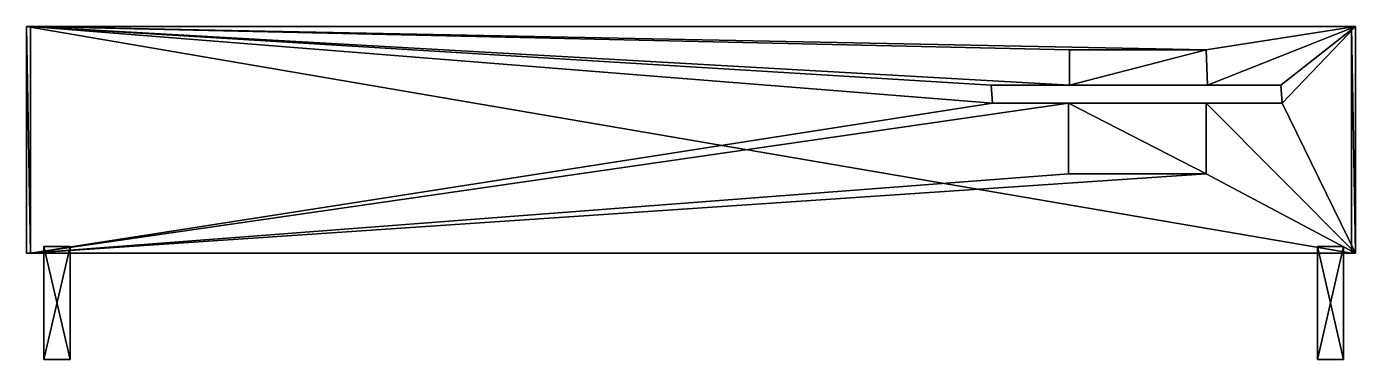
# Model space of a CAD drawing. Header units: metres. Extents: x -7.6 to 10.1, y -8.1 to -3.6.
import ezdxf

# ---------------------------------------------------------------- set-up
doc = ezdxf.new("R2010")
doc.units = ezdxf.units.M

msp = doc.modelspace()

# ---------------------------------------------------------------- linework, layer by layer
at = {"color": 4, "linetype": 'CONTINUOUS'}
for points in [[(-7.56889, -6.66551, -5.73892), (10.025, -6.66551, 7.12931), (-7.61931, -3.64278, 7.12931)], [(-7.56889, -6.66551, -5.73892), (-7.61931, -3.64278, 7.12931), (10.025, -6.66551, 7.12931)], [(-7.56889, -3.64278, -5.73892), (10.025, -3.64278, 7.12931), (-7.61931, -3.64278, 7.12931)], [(-7.56889, -3.64278, -5.73892), (-7.61931, -3.64278, 7.12931), (10.025, -3.64278, 7.12931)], [(-7.56889, -3.64278, -5.73892), (-7.61931, -3.64278, 7.12931), (-7.56889, -6.66551, -5.73892)], [(-7.56889, -6.66551, -5.73892), (-7.56889, -3.64278, -5.73892), (-7.61931, -3.64278, 7.12931)], [(-7.56889, -6.66551, -5.73892), (-7.61931, -6.66551, 7.12931), (-7.61931, -3.64278, 7.12931)], [(-7.56889, -6.66551, -5.73892), (-7.61931, -3.64278, 7.12931), (-7.61931, -6.66551, 7.12931)], [(-7.61931, -3.64278, 7.12931), (10.025, -6.66551, 7.12931), (-7.61931, -6.66551, 7.12931)], [(10.025, -6.66551, 7.12931), (-7.61931, -6.66551, 7.12931), (-7.61931, -3.64278, 7.12931)], [(-7.61931, -3.64278, 7.12931), (10.025, -6.66551, 7.12931), (10.025, -3.64278, 7.12931)], [(10.025, -3.64278, 7.12931), (10.025, -6.66551, 7.12931), (-7.61931, -3.64278, 7.12931)], [(-7.56889, -3.64278, -5.73892), (10.025, -3.64278, 7.12931), (10.0754, -3.64278, -5.73892)], [(-7.56889, -3.64278, -5.73892), (10.0754, -3.64278, -5.73892), (10.025, -3.64278, 7.12931)], [(-7.56889, -3.64278, -5.73892), (8.08714, -3.95434, -5.76011), (10.0754, -3.64278, -5.73892)], [(10.0754, -3.64278, -5.73892), (8.08714, -3.95434, -5.76011), (-7.56889, -3.64278, -5.73892)], [(-7.56889, -3.64278, -5.73892), (6.27028, -3.95434, -5.76011), (8.08714, -3.95434, -5.76011)], [(6.27028, -3.95434, -5.76011), (8.08714, -3.95434, -5.76011), (-7.56889, -3.64278, -5.73892)], [(-7.56889, -3.64278, -5.73892), (6.27028, -4.4262, -5.76011), (6.27028, -3.95434, -5.76011)], [(6.27028, -4.4262, -5.76011), (6.27028, -3.95434, -5.76011), (-7.56889, -3.64278, -5.73892)], [(-7.56889, -3.64278, -5.73892), (5.22472, -4.4262, -5.76011), (6.27028, -4.4262, -5.76011)], [(5.22472, -4.4262, -5.76011), (6.27028, -4.4262, -5.76011), (-7.56889, -3.64278, -5.73892)], [(-7.56889, -3.64278, -5.73892), (5.24186, -4.66212, -5.76011), (5.22472, -4.4262, -5.76011)], [(5.24186, -4.66212, -5.76011), (5.22472, -4.4262, -5.76011), (-7.56889, -3.64278, -5.73892)], [(-7.56889, -6.66551, -5.73892), (5.24186, -4.66212, -5.76011), (-7.56889, -3.64278, -5.73892)], [(-7.56889, -3.64278, -5.73892), (5.24186, -4.66212, -5.76011), (-7.56889, -6.66551, -5.73892)], [(10.0754, -3.64278, -5.73892), (8.08714, -3.95434, -5.76011), (8.10428, -4.4262, -5.76011)], [(8.08714, -3.95434, -5.76011), (8.10428, -4.4262, -5.76011), (10.0754, -3.64278, -5.73892)], [(10.0754, -3.64278, -5.73892), (8.10428, -4.4262, -5.76011), (9.08126, -4.4262, -5.76011)], [(8.10428, -4.4262, -5.76011), (9.08126, -4.4262, -5.76011), (10.0754, -3.64278, -5.73892)], [(10.0754, -3.64278, -5.73892), (9.08126, -4.4262, -5.76011), (9.0984, -4.66212, -5.76011)], [(9.08126, -4.4262, -5.76011), (9.0984, -4.66212, -5.76011), (10.0754, -3.64278, -5.73892)], [(10.0754, -6.66551, -5.73892), (9.0984, -4.66212, -5.76011), (10.0754, -3.64278, -5.73892)], [(10.0754, -3.64278, -5.73892), (9.0984, -4.66212, -5.76011), (10.0754, -6.66551, -5.73892)], [(10.0754, -3.64278, -5.73892), (10.025, -3.64278, 7.12931), (10.0754, -6.66551, -5.73892)], [(10.0754, -6.66551, -5.73892), (10.0754, -3.64278, -5.73892), (10.025, -3.64278, 7.12931)], [(10.0754, -6.66551, -5.73892), (10.025, -6.66551, 7.12931), (10.025, -3.64278, 7.12931)], [(10.0754, -6.66551, -5.73892), (10.025, -3.64278, 7.12931), (10.025, -6.66551, 7.12931)], [(8.08714, -3.95434, -5.76011), (6.27028, -3.95434, -5.5272), (8.08714, -3.95434, -5.5272)], [(8.08714, -3.95434, -5.76011), (8.08714, -3.95434, -5.5272), (6.27028, -3.95434, -5.5272)], [(8.08714, -3.95434, -5.76011), (6.27028, -3.95434, -5.5272), (6.27028, -3.95434, -5.76011)], [(6.27028, -3.95434, -5.76011), (8.08714, -3.95434, -5.76011), (6.27028, -3.95434, -5.5272)], [(6.27028, -3.95434, -5.76011), (6.27028, -4.4262, -5.5272), (6.27028, -3.95434, -5.5272)], [(6.27028, -3.95434, -5.76011), (6.27028, -3.95434, -5.5272), (6.27028, -4.4262, -5.5272)], [(6.27028, -3.95434, -5.76011), (6.27028, -4.4262, -5.5272), (6.27028, -4.4262, -5.76011)], [(6.27028, -4.4262, -5.76011), (6.27028, -3.95434, -5.76011), (6.27028, -4.4262, -5.5272)], [(8.08714, -3.95434, -5.5272), (6.27028, -4.4262, -5.5272), (6.27028, -3.95434, -5.5272)], [(6.27028, -3.95434, -5.5272), (6.27028, -4.4262, -5.5272), (8.08714, -3.95434, -5.5272)], [(8.10428, -4.4262, -5.5272), (6.27028, -4.4262, -5.5272), (8.08714, -3.95434, -5.5272)], [(8.08714, -3.95434, -5.5272), (6.27028, -4.4262, -5.5272), (8.10428, -4.4262, -5.5272)], [(8.10428, -4.4262, -5.76011), (8.08714, -3.95434, -5.5272), (8.10428, -4.4262, -5.5272)], [(8.10428, -4.4262, -5.76011), (8.10428, -4.4262, -5.5272), (8.08714, -3.95434, -5.5272)], [(8.10428, -4.4262, -5.76011), (8.08714, -3.95434, -5.5272), (8.08714, -3.95434, -5.76011)], [(8.08714, -3.95434, -5.76011), (8.10428, -4.4262, -5.76011), (8.08714, -3.95434, -5.5272)], [(6.27028, -4.4262, -5.76011), (5.22472, -4.4262, -5.5272), (6.27028, -4.4262, -5.5272)], [(6.27028, -4.4262, -5.76011), (6.27028, -4.4262, -5.5272), (5.22472, -4.4262, -5.5272)], [(6.27028, -4.4262, -5.76011), (5.22472, -4.4262, -5.5272), (5.22472, -4.4262, -5.76011)], [(5.22472, -4.4262, -5.76011), (6.27028, -4.4262, -5.76011), (5.22472, -4.4262, -5.5272)], [(5.22472, -4.4262, -5.76011), (5.24186, -4.66212, -5.5272), (5.22472, -4.4262, -5.5272)], [(5.22472, -4.4262, -5.76011), (5.22472, -4.4262, -5.5272), (5.24186, -4.66212, -5.5272)], [(5.22472, -4.4262, -5.76011), (5.24186, -4.66212, -5.5272), (5.24186, -4.66212, -5.76011)], [(5.24186, -4.66212, -5.76011), (5.22472, -4.4262, -5.76011), (5.24186, -4.66212, -5.5272)], [(9.08126, -4.4262, -5.76011), (8.10428, -4.4262, -5.5272), (9.08126, -4.4262, -5.5272)], [(9.08126, -4.4262, -5.76011), (9.08126, -4.4262, -5.5272), (8.10428, -4.4262, -5.5272)], [(9.08126, -4.4262, -5.76011), (8.10428, -4.4262, -5.5272), (8.10428, -4.4262, -5.76011)], [(8.10428, -4.4262, -5.76011), (9.08126, -4.4262, -5.76011), (8.10428, -4.4262, -5.5272)], [(9.0984, -4.66212, -5.76011), (9.08126, -4.4262, -5.5272), (9.0984, -4.66212, -5.5272)], [(9.0984, -4.66212, -5.76011), (9.0984, -4.66212, -5.5272), (9.08126, -4.4262, -5.5272)], [(9.0984, -4.66212, -5.76011), (9.08126, -4.4262, -5.5272), (9.08126, -4.4262, -5.76011)], [(9.08126, -4.4262, -5.76011), (9.0984, -4.66212, -5.76011), (9.08126, -4.4262, -5.5272)], [(-7.56889, -6.66551, -5.73892), (6.25314, -4.66212, -5.76011), (5.24186, -4.66212, -5.76011)], [(6.25314, -4.66212, -5.76011), (5.24186, -4.66212, -5.76011), (-7.56889, -6.66551, -5.73892)], [(-7.56889, -6.66551, -5.73892), (6.25314, -5.60585, -5.76011), (6.25314, -4.66212, -5.76011)], [(6.25314, -5.60585, -5.76011), (6.25314, -4.66212, -5.76011), (-7.56889, -6.66551, -5.73892)], [(5.24186, -4.66212, -5.76011), (6.25314, -4.66212, -5.5272), (5.24186, -4.66212, -5.5272)], [(5.24186, -4.66212, -5.76011), (5.24186, -4.66212, -5.5272), (6.25314, -4.66212, -5.5272)], [(5.24186, -4.66212, -5.76011), (6.25314, -4.66212, -5.5272), (6.25314, -4.66212, -5.76011)], [(6.25314, -4.66212, -5.76011), (5.24186, -4.66212, -5.76011), (6.25314, -4.66212, -5.5272)], [(6.25314, -4.66212, -5.76011), (6.25314, -5.60585, -5.5272), (6.25314, -4.66212, -5.5272)], [(6.25314, -4.66212, -5.76011), (6.25314, -4.66212, -5.5272), (6.25314, -5.60585, -5.5272)], [(6.25314, -4.66212, -5.76011), (6.25314, -5.60585, -5.5272), (6.25314, -5.60585, -5.76011)], [(6.25314, -5.60585, -5.76011), (6.25314, -4.66212, -5.76011), (6.25314, -5.60585, -5.5272)], [(6.25314, -4.66212, -5.5272), (8.08714, -5.60585, -5.5272), (6.25314, -5.60585, -5.5272)], [(6.25314, -5.60585, -5.5272), (8.08714, -5.60585, -5.5272), (6.25314, -4.66212, -5.5272)], [(6.25314, -4.66212, -5.5272), (8.08714, -4.66212, -5.5272), (8.08714, -5.60585, -5.5272)], [(8.08714, -5.60585, -5.5272), (8.08714, -4.66212, -5.5272), (6.25314, -4.66212, -5.5272)], [(8.08714, -5.60585, -5.76011), (8.08714, -4.66212, -5.5272), (8.08714, -5.60585, -5.5272)], [(8.08714, -5.60585, -5.76011), (8.08714, -5.60585, -5.5272), (8.08714, -4.66212, -5.5272)], [(8.08714, -5.60585, -5.76011), (8.08714, -4.66212, -5.5272), (8.08714, -4.66212, -5.76011)], [(8.08714, -4.66212, -5.76011), (8.08714, -5.60585, -5.76011), (8.08714, -4.66212, -5.5272)], [(8.08714, -4.66212, -5.76011), (9.0984, -4.66212, -5.5272), (8.08714, -4.66212, -5.5272)], [(8.08714, -4.66212, -5.76011), (8.08714, -4.66212, -5.5272), (9.0984, -4.66212, -5.5272)], [(8.08714, -4.66212, -5.76011), (9.0984, -4.66212, -5.5272), (9.0984, -4.66212, -5.76011)], [(8.08714, -4.66212, -5.76011), (9.0984, -4.66212, -5.76011), (9.0984, -4.66212, -5.5272)], [(10.0754, -6.66551, -5.73892), (8.08714, -4.66212, -5.76011), (9.0984, -4.66212, -5.76011)], [(8.08714, -4.66212, -5.76011), (9.0984, -4.66212, -5.76011), (10.0754, -6.66551, -5.73892)], [(10.0754, -6.66551, -5.73892), (8.08714, -5.60585, -5.76011), (8.08714, -4.66212, -5.76011)], [(8.08714, -4.66212, -5.76011), (8.08714, -5.60585, -5.76011), (10.0754, -6.66551, -5.73892)], [(-7.56889, -6.66551, -5.73892), (8.08714, -5.60585, -5.76011), (10.0754, -6.66551, -5.73892)], [(10.0754, -6.66551, -5.73892), (8.08714, -5.60585, -5.76011), (-7.56889, -6.66551, -5.73892)], [(-7.56889, -6.66551, -5.73892), (8.08714, -5.60585, -5.76011), (6.25314, -5.60585, -5.76011)], [(8.08714, -5.60585, -5.76011), (6.25314, -5.60585, -5.76011), (-7.56889, -6.66551, -5.73892)], [(6.25314, -5.60585, -5.76011), (8.08714, -5.60585, -5.5272), (6.25314, -5.60585, -5.5272)], [(6.25314, -5.60585, -5.76011), (6.25314, -5.60585, -5.5272), (8.08714, -5.60585, -5.5272)], [(6.25314, -5.60585, -5.76011), (8.08714, -5.60585, -5.5272), (8.08714, -5.60585, -5.76011)], [(8.08714, -5.60585, -5.76011), (6.25314, -5.60585, -5.76011), (8.08714, -5.60585, -5.5272)], [(-7.56889, -6.66551, -5.73892), (10.025, -6.66551, 7.12931), (-7.61931, -6.66551, 7.12931)], [(-7.56889, -6.66551, -5.73892), (-7.61931, -6.66551, 7.12931), (10.025, -6.66551, 7.12931)], [(-7.56889, -6.66551, -5.73892), (10.025, -6.66551, 7.12931), (10.0754, -6.66551, -5.73892)], [(-7.56889, -6.66551, -5.73892), (10.0754, -6.66551, -5.73892), (10.025, -6.66551, 7.12931)], [(-7.04057, -6.57375, -5.02609), (-7.38943, -6.57375, 7.03654), (-7.38943, -6.57375, -5.02609)], [(-7.38943, -6.57375, -5.02609), (-7.38943, -6.57375, 7.03654), (-7.04057, -6.57375, -5.02609)], [(-7.04057, -6.57375, -5.02609), (-7.38943, -6.57375, 7.03654), (-7.04057, -6.57375, 7.03654)], [(-7.04057, -6.57375, 7.03654), (-7.38943, -6.57375, 7.03654), (-7.04057, -6.57375, -5.02609)], [(-7.38943, -6.57375, 7.03654), (-7.04057, -8.08008, 7.03654), (-7.38943, -8.08008, 7.03654)], [(-7.04057, -8.08008, 7.03654), (-7.38943, -8.08008, 7.03654), (-7.38943, -6.57375, 7.03654)], [(-7.38943, -6.57375, 7.03654), (-7.04057, -8.08008, 7.03654), (-7.04057, -6.57375, 7.03654)], [(-7.04057, -6.57375, 7.03654), (-7.04057, -8.08008, 7.03654), (-7.38943, -6.57375, 7.03654)], [(-7.04057, -6.57375, -5.02609), (-7.38943, -8.08008, -4.81942), (-7.04057, -8.08008, -4.81942)], [(-7.04057, -8.08008, -4.81942), (-7.38943, -8.08008, -4.81942), (-7.04057, -6.57375, -5.02609)], [(-7.04057, -6.57375, -5.02609), (-7.38943, -8.08008, -4.81942), (-7.38943, -6.57375, -5.02609)], [(-7.38943, -6.57375, -5.02609), (-7.38943, -8.08008, -4.81942), (-7.04057, -6.57375, -5.02609)], [(-7.38943, -6.57375, -5.02609), (-7.38943, -8.08008, 7.03654), (-7.38943, -8.08008, -4.81942)], [(-7.38943, -8.08008, -4.81942), (-7.38943, -8.08008, 7.03654), (-7.38943, -6.57375, -5.02609)], [(-7.38943, -6.57375, -5.02609), (-7.38943, -8.08008, 7.03654), (-7.38943, -6.57375, 7.03654)], [(-7.38943, -6.57375, 7.03654), (-7.38943, -8.08008, 7.03654), (-7.38943, -6.57375, -5.02609)], [(-7.04057, -6.57375, 7.03654), (-7.04057, -8.08008, -4.81942), (-7.04057, -8.08008, 7.03654)], [(-7.04057, -8.08008, 7.03654), (-7.04057, -8.08008, -4.81942), (-7.04057, -6.57375, 7.03654)], [(-7.04057, -6.57375, 7.03654), (-7.04057, -8.08008, -4.81942), (-7.04057, -6.57375, -5.02609)], [(-7.04057, -6.57375, -5.02609), (-7.04057, -8.08008, -4.81942), (-7.04057, -6.57375, 7.03654)], [(9.56926, -8.08008, 7.03654), (9.56926, -8.08008, -4.81942), (9.56926, -6.57375, -5.02609)], [(9.56926, -8.08008, 7.03654), (9.56926, -6.57375, -5.02609), (9.56926, -8.08008, -4.81942)], [(9.56926, -8.08008, -4.81942), (9.91811, -8.08008, -4.81942), (9.91811, -6.57375, -5.02609)], [(9.56926, -8.08008, -4.81942), (9.91811, -6.57375, -5.02609), (9.91811, -8.08008, -4.81942)], [(9.56926, -8.08008, 7.03654), (9.91811, -8.08008, 7.03654), (9.56926, -6.57375, 7.03654)], [(9.91811, -8.08008, 7.03654), (9.56926, -6.57375, 7.03654), (9.56926, -8.08008, 7.03654)], [(9.56926, -8.08008, 7.03654), (9.56926, -6.57375, 7.03654), (9.56926, -6.57375, -5.02609)], [(9.56926, -8.08008, 7.03654), (9.56926, -6.57375, -5.02609), (9.56926, -6.57375, 7.03654)], [(9.56926, -8.08008, -4.81942), (9.56926, -6.57375, -5.02609), (9.91811, -6.57375, -5.02609)], [(9.56926, -8.08008, -4.81942), (9.91811, -6.57375, -5.02609), (9.56926, -6.57375, -5.02609)], [(9.91811, -8.08008, 7.03654), (9.91811, -6.57375, 7.03654), (9.56926, -6.57375, 7.03654)], [(9.91811, -8.08008, 7.03654), (9.56926, -6.57375, 7.03654), (9.91811, -6.57375, 7.03654)], [(9.56926, -6.57375, 7.03654), (9.56926, -6.57375, -5.02609), (9.91811, -6.57375, -5.02609)], [(9.56926, -6.57375, 7.03654), (9.91811, -6.57375, -5.02609), (9.56926, -6.57375, -5.02609)], [(9.91811, -6.57375, -5.02609), (9.91811, -6.57375, 7.03654), (9.56926, -6.57375, 7.03654)], [(9.56926, -6.57375, 7.03654), (9.91811, -6.57375, -5.02609), (9.91811, -6.57375, 7.03654)], [(9.91811, -8.08008, -4.81942), (9.91811, -8.08008, 7.03654), (9.91811, -6.57375, 7.03654)], [(9.91811, -8.08008, -4.81942), (9.91811, -6.57375, 7.03654), (9.91811, -8.08008, 7.03654)], [(9.91811, -8.08008, -4.81942), (9.91811, -6.57375, -5.02609), (9.91811, -6.57375, 7.03654)], [(9.91811, -8.08008, -4.81942), (9.91811, -6.57375, 7.03654), (9.91811, -6.57375, -5.02609)], [(-7.04057, -8.08008, -4.81942), (-7.38943, -8.08008, 7.03654), (-7.38943, -8.08008, -4.81942)], [(-7.38943, -8.08008, -4.81942), (-7.38943, -8.08008, 7.03654), (-7.04057, -8.08008, -4.81942)], [(-7.04057, -8.08008, -4.81942), (-7.38943, -8.08008, 7.03654), (-7.04057, -8.08008, 7.03654)], [(-7.04057, -8.08008, 7.03654), (-7.38943, -8.08008, 7.03654), (-7.04057, -8.08008, -4.81942)], [(9.56926, -8.08008, 7.03654), (9.56926, -8.08008, -4.81942), (9.91811, -8.08008, -4.81942)], [(9.56926, -8.08008, 7.03654), (9.91811, -8.08008, -4.81942), (9.56926, -8.08008, -4.81942)], [(9.91811, -8.08008, -4.81942), (9.91811, -8.08008, 7.03654), (9.56926, -8.08008, 7.03654)], [(9.56926, -8.08008, 7.03654), (9.91811, -8.08008, -4.81942), (9.91811, -8.08008, 7.03654)]]:
    msp.add_3dface(points, dxfattribs=at)

doc.saveas('drawing.dxf')
